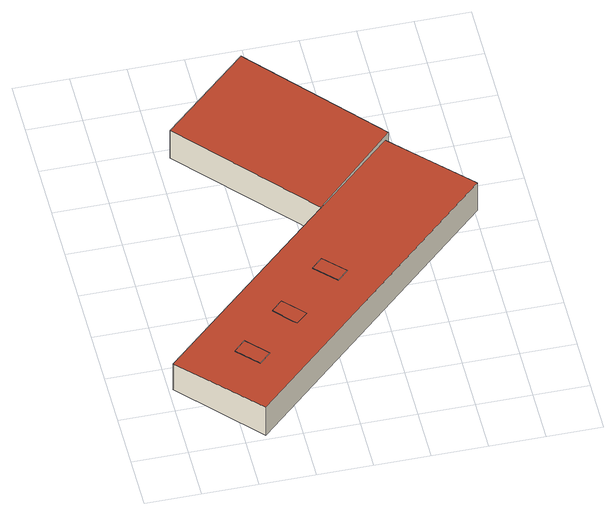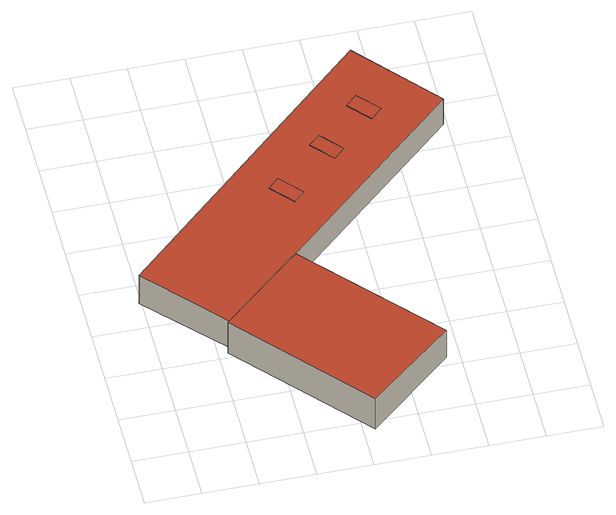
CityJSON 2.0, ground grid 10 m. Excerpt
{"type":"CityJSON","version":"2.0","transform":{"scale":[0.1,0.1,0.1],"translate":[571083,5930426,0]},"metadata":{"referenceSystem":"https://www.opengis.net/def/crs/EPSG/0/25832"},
"CityObjects":{
"building1":{"type":"Building","attributes":{"Grundfläche 2D":"1208.636690","Grundhöhe NN":"0.431"},"geometry":[{"type":"Solid","lod":"3","boundaries":[[[[0,1,2,3,4,5]],[[6,7,8,9]],[[10,11,12,13]],[[14,15,16,17,18,19,20],[21,22,23,24],[25,26,27,28,29,30],[31,32,33,34,35,36]],[[33,32,3,2]],[[36,5,4,3,32,31]],[[0,5,36,35]],[[35,34,33,2,1,0]],[[28,27,7,6]],[[26,25,8,7,27]],[[29,9,8,25,30]],[[29,28,6,9]],[[13,12,22,21]],[[10,13,21,24]],[[11,10,24,23]],[[12,11,23,22]],[[17,16,37,38]],[[19,18,17,38,39]],[[40,14,20,19,39,41]],[[37,16,15,14,40]],[[39,38,37,40,41]]]],"semantics":{"surfaces":[{"type":"RoofSurface"},{"type":"WallSurface"},{"type":"GroundSurface"}],"values":[[0,0,0,0,1,1,1,1,1,1,1,1,1,1,1,1,1,1,1,1,2]]}}]},
"building2":{"type":"Building","attributes":{"Grundfläche 2D":"637.704160","Grundhöhe NN":"0.159"},"geometry":[{"type":"Solid","lod":"3","boundaries":[[[[42,43,44,45]],[[43,42,46,47]],[[44,43,47,48]],[[45,44,48,49]],[[42,45,49,46]],[[47,46,49,48]]]],"semantics":{"surfaces":[{"type":"RoofSurface"},{"type":"WallSurface"},{"type":"GroundSurface"}],"values":[[0,1,1,1,1,2]]}}]}
},
"vertices":[
[198,228,71],[227,196,72],[233,190,72],[254,208,72],[240,223,72],[218,247,71],[323,272,72],[343,291,72],[307,330,70],[287,311,70],[136,170,71],[115,150,71],[151,112,72],[172,131,72],[7,148,67],[51,101,69],[136,7,73],[604,442,72],[521,530,69],[475,580,67],[333,448,67],[172,131,71],[151,112,71],[115,150,70],[136,170,70],[307,330,69],[312,325,70],[343,291,71],[323,272,71],[287,311,69],[294,318,69],[240,223,71],[254,208,71],[233,190,71],[227,196,71],[198,228,70],[218,247,70],[136,7,4],[604,442,4],[475,580,4],[7,148,4],[333,448,4],
[279,818,76],[124,681,69],[333,448,69],[483,587,76],[279,818,2],[124,681,2],[333,448,2],[483,587,2]
]}
